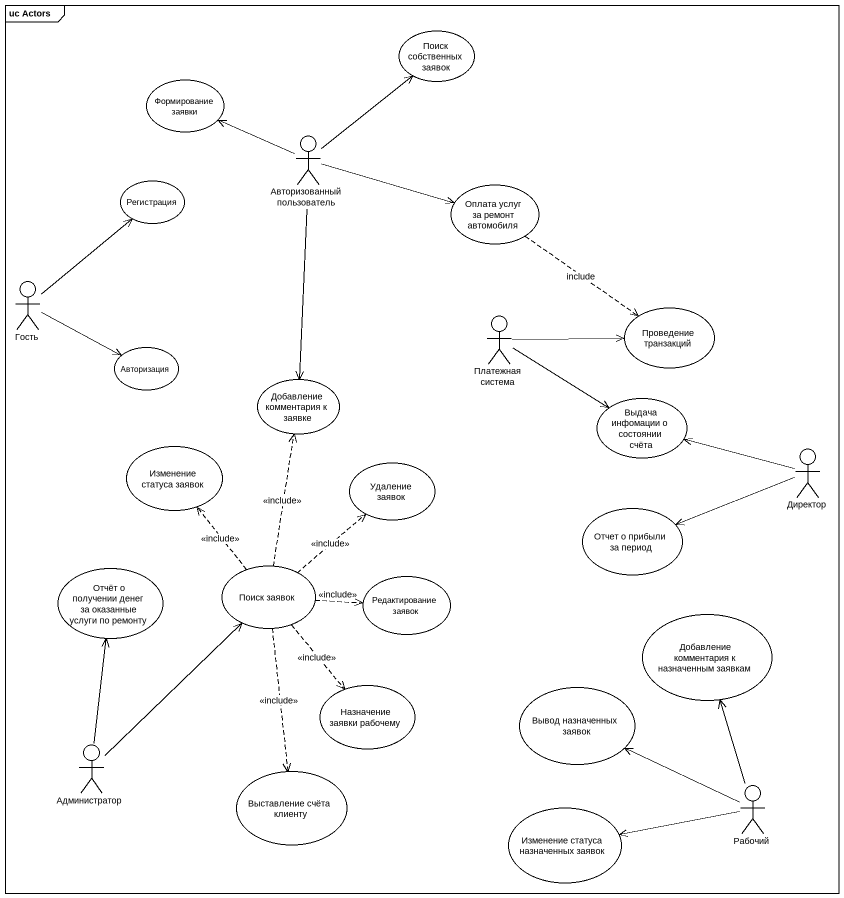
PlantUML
@startuml
mainframe uc Actors
usecase "Поиск собственных заявок" as Поиск_собственных_заявок
usecase "Формирование заявки" as Формирование_заявки
actor "Авторизованный пользователь" as Авторизованный_пользователь
usecase Регистрация
usecase "Оплата услуг за ремонт автомобиля" as Оплата_услуг_за_ремонт
actor Гость
actor "Платежная система" as Платежная_система
usecase "Проведение транзакций" as Проведение_транзакций
usecase Авторизация
usecase "Добавление комментария к заявке" as Добавление_комментария_к
usecase "Выдача инфомации о состоянии счёта" as Выдача_инфомации_о
usecase "Изменение статуса заявок" as Изменение_статуса_заявок
actor Директор
usecase "Удаление заявок" as Удаление_заявок
usecase "Отчет о прибыли за период" as Отчет_о_прибыли_за_период
usecase "Поиск заявок" as Поиск_заявок
usecase "Отчёт о получении денег за оказанные услуги по ремонту" as Отчёт_о_получении_денег_за
usecase "Редактирование заявок" as Редактирование_заявок
usecase "Добавление комментария к назначенным заявкам" as Добавление_комментария_к_2
usecase "Назначение заявки рабочему" as Назначение_заявки_рабочему
usecase "Вывод назначенных заявок" as Вывод_назначенных_заявок
actor Администратор
usecase "Выставление счёта клиенту" as Выставление_счёта_клиенту
actor Рабочий
usecase "Изменение статуса назначенных заявок" as Изменение_статуса
Авторизованный_пользователь -up-> Поиск_собственных_заявок
Авторизованный_пользователь -left-> Формирование_заявки
Авторизованный_пользователь -right-> Оплата_услуг_за_ремонт
Авторизованный_пользователь --> Добавление_комментария_к
Оплата_услуг_за_ремонт ..> Проведение_транзакций : include
Гость -up-> Регистрация
Гость -right-> Авторизация
Платежная_система -right-> Проведение_транзакций
Платежная_система -right-> Выдача_инфомации_о
Директор -left-> Выдача_инфомации_о
Директор -left-> Отчет_о_прибыли_за_период
Поиск_заявок .up.> Добавление_комментария_к : <<include>>
Поиск_заявок .up.> Изменение_статуса_заявок : <<include>>
Поиск_заявок .up.> Удаление_заявок : <<include>>
Поиск_заявок .right.> Редактирование_заявок : <<include>>
Поиск_заявок ..> Назначение_заявки_рабочему : <<include>>
Поиск_заявок ..> Выставление_счёта_клиенту : <<include>>
Администратор -up-> Поиск_заявок
Администратор -up-> Отчёт_о_получении_денег_за
Рабочий -up-> Добавление_комментария_к_2
Рабочий -left-> Вывод_назначенных_заявок
Рабочий -left-> Изменение_статуса
@enduml
